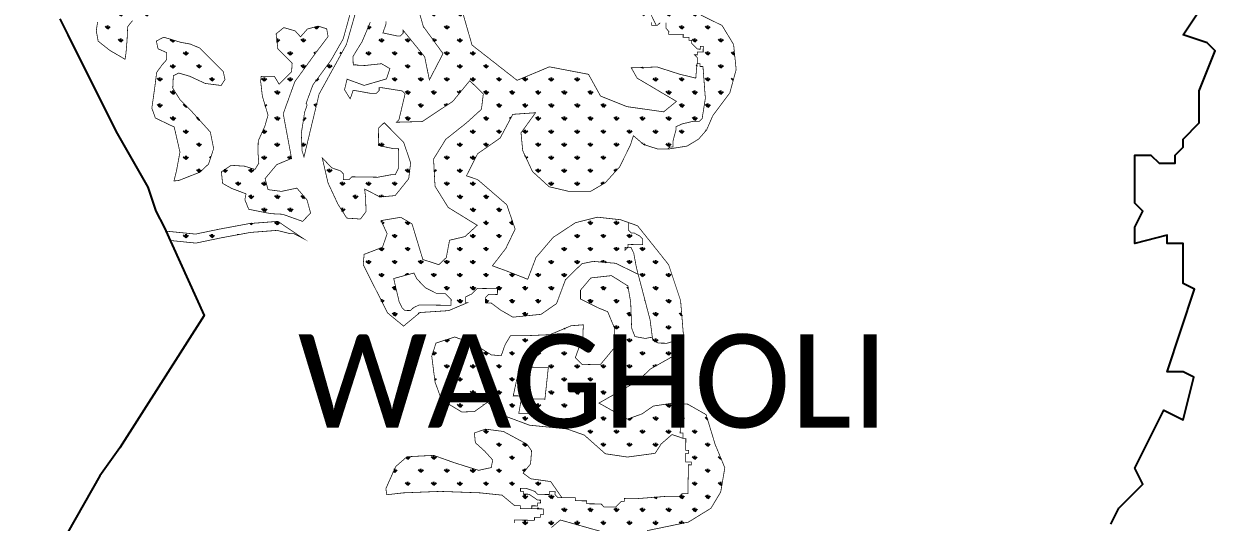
# Model space of a CAD drawing. Header units: metres. Extents: x 265783 to 267484, y 2146823 to 2149464.
# Drawn here: x 265844 to 267484, y 2147721 to 2148407 of the extents above; entities that cross this region are included whole.
import ezdxf

# ---------------------------------------------------------------- set-up
doc = ezdxf.new("R2010")
doc.units = ezdxf.units.M
for name, color, linetype in [('MANGROOVES BUFFER ZONE', 120, 'Continuous'), ('village', 3, 'Continuous'), ('VILLAGE NAME', 250, 'Continuous')]:
    doc.layers.add(name, color=color, linetype=linetype)
doc.styles.get("Standard").update_dxf_attribs({"font": 'simplex.shx'})

msp = doc.modelspace()

# ---------------------------------------------------------------- hatches: boundary and pattern name
at = {"layer": 'MANGROOVES BUFFER ZONE'}
h = msp.add_hatch(dxfattribs=at)
h.set_pattern_fill('GRASS', color=256)
h.paths.add_polyline_path([(266446.7, 2148821.6), (266504.4, 2148782.3), (266477.2, 2148739.5), (266473.8, 2148676.4), (266473.8, 2148616.7), (266465.6, 2148589.7), (266459.6, 2148584), (266446.7, 2148571.9), (266413.4, 2148582.8), (266393.7, 2148612.7), (266371.3, 2148632.3), (266375.4, 2148707.6), (266414.5, 2148727.8), (266444, 2148765.3), (266448.7, 2148798.6)], flags=16)
h.paths.add_polyline_path([(266622.2, 2149209.9), (266592.1, 2149230), (266592.4, 2149190.4), (266607.8, 2149158.4), (266627.4, 2149138.2), (266627.3, 2149134.2), (266639.1, 2149122.1), (266643, 2149122.1), (266647, 2149122), (266646.9, 2149118), (266650.9, 2149118), (266650.9, 2149114), (266662.6, 2149101.9), (266666.5, 2149097.9), (266670.4, 2149093.8), (266670.4, 2149089.9), (266674.4, 2149089.8), (266678.3, 2149085.8), (266682.2, 2149085.7), (266686.2, 2149085.6), (266690.2, 2149085.6), (266694.2, 2149089.5), (266698.2, 2149089.4), (266702.1, 2149085.4), (266702.1, 2149081.4), (266698, 2149077.5), (266698, 2149073.5), (266697.9, 2149069.6), (266697.9, 2149065.6), (266699.8, 2149063.6), (266669.9, 2149061.4), (266657.2, 2149054.7), (266649.2, 2149034.4), (266648.3, 2149013), (266635.6, 2149025.3), (266617.4, 2149022.7), (266584.8, 2149007.5), (266580.2, 2148994.4), (266573.8, 2148971.2), (266556.9, 2148939), (266538.7, 2148926.8), (266519.2, 2148909.4), (266518.4, 2148882.8), (266520.9, 2148831.6), (266507, 2148840.9), (266489.2, 2148862.5), (266482.4, 2148891.7), (266468.9, 2148899.3), (266460, 2148882.8), (266452, 2148855.6), (266440.3, 2148858.7), (266412.6, 2148863), (266404.6, 2148859.2), (266392.7, 2148863.3), (266392.6, 2148855.4), (266396.3, 2148839.4), (266396.1, 2148827.5), (266392, 2148815.6), (266391.8, 2148803.7), (266399.7, 2148799.6), (266407.5, 2148791.5), (266407.4, 2148779.6), (266395.3, 2148771.8), (266383.3, 2148764.1), (266360.4, 2148750.3), (266330.6, 2148743.2), (266320.8, 2148730.8), (266319.9, 2148704), (266324.7, 2148661.7), (266320.8, 2148644.6), (266326, 2148620.8), (266333.2, 2148603.3), (266366, 2148566.7), (266396.3, 2148528.7), (266450.4, 2148524.1), (266490.9, 2148525.3), (266496.5, 2148549.2), (266514.8, 2148578.6), (266534, 2148590.9), (266528.9, 2148635.4), (266523.8, 2148699.7), (266526.4, 2148737.7), (266548.5, 2148746.2), (266568.6, 2148738.9), (266590.3, 2148710.8), (266606.1, 2148699.7), (266628.7, 2148704.4), (266638.5, 2148726.2), (266636.3, 2148758.5), (266631.6, 2148784.9), (266660.2, 2148790.9), (266681.9, 2148794.4), (266681.9, 2148791.4), (266681.8, 2148787.5), (266685.8, 2148787.4), (266689.8, 2148787.4), (266689.7, 2148783.4), (266689.6, 2148779.4), (266689.6, 2148775.4), (266693.5, 2148775.4), (266693.5, 2148771.4), (266693.4, 2148767.4), (266693.4, 2148763.4), (266689.3, 2148759.5), (266679.4, 2148770.8), (266664.1, 2148769.6), (266660.6, 2148761), (266659.8, 2148735.5), (266654.2, 2148709.5), (266641, 2148686.9), (266625.3, 2148683.5), (266601, 2148680.5), (266588.6, 2148666.9), (266586.9, 2148642.6), (266586.1, 2148615.1), (266565.2, 2148584.9), (266543.4, 2148570.8), (266523, 2148560.6), (266516.6, 2148549.9), (266516.6, 2148526.5), (266524.7, 2148504.8), (266544.3, 2148483.1), (266566, 2148469), (266598, 2148462.2), (266616.7, 2148467.3), (266623.1, 2148482.6), (266622.3, 2148509.9), (266622.7, 2148538.4), (266635.1, 2148555), (266656.4, 2148555), (266686.7, 2148553.8), (266694.1, 2148544.7), (266694, 2148540.8), (266694.4, 2148539.3), (266697.2, 2148484.7), (266688.8, 2148453.2), (266696.5, 2148439.4), (266696.4, 2148433.4), (266696.3, 2148425.4), (266696.2, 2148421.4), (266696.2, 2148417.5), (266700.2, 2148417.4), (266700.1, 2148413.4), (266700, 2148409.4), (266704, 2148409.4), (266708, 2148409.3), (266707.9, 2148405.4), (266711.9, 2148405.3), (266715.9, 2148405.2), (266719.9, 2148409.1), (266723.9, 2148409.1), (266727.9, 2148409), (266727.8, 2148405.1), (266727.8, 2148401.1), (266731.7, 2148397), (266731.6, 2148393.1), (266735.6, 2148393), (266739.6, 2148393), (266743.5, 2148392.9), (266747.5, 2148392.8), (266751.5, 2148392.8), (266751.4, 2148388.8), (266755.4, 2148388.7), (266759.4, 2148388.7), (266759.3, 2148384.7), (266763.3, 2148384.6), (266763.2, 2148380.7), (266767.1, 2148376.6), (266771.1, 2148372.6), (266775, 2148372.5), (266775.1, 2148376.5), (266779.1, 2148376.5), (266779, 2148372.5), (266779, 2148368.5), (266775, 2148368.6), (266771, 2148368.6), (266770.9, 2148364.7), (266767, 2148364.7), (266770.9, 2148360.7), (266770.8, 2148356.7), (266770.8, 2148352.7), (266774.7, 2148352.7), (266774.7, 2148348.7), (266778.7, 2148348.6), (266782, 2148304.8), (266777.6, 2148277.1), (266773.6, 2148273.2), (266765.6, 2148273.3), (266749.7, 2148269.5), (266741.6, 2148265.7), (266741.6, 2148261.7), (266737.4, 2148245.9), (266737.3, 2148241.9), (266737.3, 2148237.9), (266733.3, 2148238), (266730.4, 2148235.2), (266732.5, 2148235.2), (266756.9, 2148239.1), (266772.6, 2148248.6), (266783.7, 2148261.3), (266792.1, 2148280.7), (266815.7, 2148312.5), (266824.4, 2148344.3), (266820.9, 2148378.9), (266805, 2148405.1), (266775.5, 2148419.7), (266745.4, 2148442.3), (266738, 2148454), (266750, 2148510.2), (266747.4, 2148550.6), (266735.1, 2148574.6), (266710.4, 2148603.1), (266694.2, 2148609.7), (266717.2, 2148623.3), (266727.9, 2148642.4), (266731.5, 2148686.7), (266741.2, 2148749.2), (266739.2, 2148787.9), (266727.6, 2148813.2), (266715.9, 2148828.7), (266694.9, 2148837.4), (266658.3, 2148840.4), (266629.4, 2148836.5), (266613.2, 2148827.7), (266588.6, 2148805.4), (266585.4, 2148780.8), (266543, 2148790.2), (266565.3, 2148809.3), (266568.9, 2148844.9), (266567.3, 2148896.7), (266600.9, 2148907.4), (266617.5, 2148934.9), (266619.7, 2148942), (266643.4, 2148931.8), (266672.8, 2148932.8), (266696.2, 2148942.8), (266713, 2148963.2), (266714.9, 2148993.3), (266717.5, 2149013.4), (266740.5, 2149030.2), (266749.9, 2149059.1), (266741.9, 2149102.5), (266716.6, 2149126.1), (266665.1, 2149168.2), (266639.2, 2149180.7), (266639.3, 2149190.9), (266633.2, 2149187.8)])
h = msp.add_hatch(dxfattribs=at)
h.set_pattern_fill('GRASS', color=256)
h.paths.add_polyline_path([(266447.6, 2148989.4), (266458, 2149036), (266455.9, 2149077.1), (266455.7, 2149077.5), (266443.6, 2149080.1), (266448.4, 2149049.2), (266439.6, 2149003.4), (266409.8, 2148921.6), (266384.7, 2148890.7), (266371.7, 2148870.9), (266370.6, 2148820.2), (266369.7, 2148796.8), (266359.7, 2148774.9), (266340.4, 2148766.3), (266321.1, 2148768.5), (266307.4, 2148778.3), (266301.8, 2148792.5), (266303.5, 2148811.4), (266304.3, 2148830.7), (266307.4, 2148851.3), (266303.1, 2148873.2), (266293.2, 2148886.5), (266281.2, 2148896.4), (266255.4, 2148900.6), (266229.6, 2148901.9), (266212.4, 2148897.2), (266188, 2148885.6), (266192.3, 2148896.8), (266215.4, 2148913.1), (266229.6, 2148925.1), (266230, 2148939.7), (266217.2, 2148944), (266198.7, 2148930.3), (266175.5, 2148926.8), (266155.7, 2148921.2), (266141.6, 2148906.2), (266140.3, 2148892.1), (266162.6, 2148886.5), (266173.8, 2148876.6), (266161.3, 2148865), (266139.4, 2148864.2), (266114.1, 2148874.5), (266090, 2148882.2), (266059.1, 2148873.6), (266048.8, 2148832), (266052.2, 2148797.2), (266080.2, 2148773.6), (266096.1, 2148773.2), (266112.4, 2148781.8), (266126.5, 2148789.9), (266139.9, 2148788.2), (266164.4, 2148756.2), (266215.9, 2148680.2), (266222.8, 2148651.9), (266231.8, 2148629.6), (266256.9, 2148574.8), (266281.9, 2148532.5), (266291, 2148498.8), (266295.8, 2148456.8), (266292.8, 2148420.8), (266283.3, 2148386.5), (266266.6, 2148357.3), (266241.7, 2148323.4), (266232.3, 2148297.9), (266233.7, 2148295.7), (266230.2, 2148285.5), (266228.6, 2148274.6), (266225.7, 2148256.8), (266226.7, 2148232.4), (266229.4, 2148224.2), (266250.2, 2148310.7), (266287.8, 2148379), (266301, 2148425.2), (266301.9, 2148490.4), (266292.1, 2148528.5), (266236.9, 2148634.7), (266226.6, 2148686.1), (266152.8, 2148788.9), (266153.8, 2148819.4), (266169.5, 2148846.6), (266199.3, 2148882.2), (266233.3, 2148892.3), (266271.5, 2148891.1), (266290.8, 2148874.3), (266296.3, 2148860.4), (266290.4, 2148827.3), (266287.9, 2148792.9), (266296.3, 2148774), (266315.2, 2148757.6), (266341.2, 2148755.9), (266360.9, 2148764.7), (266374, 2148781.9), (266382.8, 2148805.9), (266381.9, 2148848.2), (266390.3, 2148877.2), (266405.6, 2148900.9), (266430.3, 2148938.7)])
h = msp.add_hatch(dxfattribs=at)
h.set_pattern_fill('GRASS', color=256)
h.paths.add_polyline_path([(266039, 2148122), (266044.9, 2148109.1), (266080.6, 2148105.5), (266115.2, 2148112.7), (266155.8, 2148120.2), (266192.4, 2148123), (266206.8, 2148119.4), (266211.3, 2148118.3), (266215.7, 2148118.3), (266228.6, 2148111.7), (266193.4, 2148135.4), (266154.2, 2148132.4), (266112.9, 2148124.7), (266080, 2148117.9)])
h.paths.add_polyline_path([(265848.9, 2149011), (265850.3, 2149008.2), (265863.7, 2149001.6), (265925, 2148972.6), (265945.3, 2148955.9), (265968.3, 2148919.3), (266007.4, 2148820.8), (266058.7, 2148756.7), (266109, 2148698.1), (266132.4, 2148663.1), (266137.6, 2148639.6), (266136, 2148621), (266124.1, 2148597.1), (266099.8, 2148575.6), (266056, 2148570.1), (266027.8, 2148563.7), (265996.4, 2148544.6), (265905.6, 2148441), (265894.2, 2148429.7), (265893.1, 2148414.5), (265894.1, 2148412.4), (265914.5, 2148432.6), (266004.3, 2148535.1), (266032.4, 2148552.2), (266058.2, 2148558), (266105.1, 2148563.9), (266134, 2148589.5), (266148, 2148617.6), (266150, 2148640.5), (266143.9, 2148668), (266118.7, 2148705.5), (266068.1, 2148764.6), (266018.1, 2148827), (265979.3, 2148924.9), (265954.6, 2148964.1), (265931.6, 2148983), (265869.1, 2149012.6), (265843.7, 2149025.2)])
h = msp.add_hatch(dxfattribs=at)
h.set_pattern_fill('GRASS', color=256)
h.paths.add_polyline_path([(266747.4, 2148550.6), (266735.1, 2148574.6), (266710.4, 2148603.1), (266699, 2148607.8), (266699, 2148604.3), (266698.9, 2148600.3), (266698.8, 2148596.4), (266698.8, 2148592.4), (266698.7, 2148588.4), (266702.7, 2148588.3), (266702.6, 2148584.4), (266702.6, 2148580.4), (266706.6, 2148580.3), (266706.5, 2148576.4), (266706.4, 2148572.4), (266706.4, 2148568.4), (266702.4, 2148568.5), (266702.3, 2148564.5), (266698.4, 2148564.5), (266694.4, 2148564.6), (266694.3, 2148560.6), (266694.3, 2148556.7), (266694.2, 2148552.7), (266694.2, 2148548.7), (266694.1, 2148544.7), (266694.4, 2148539.3), (266697.8, 2148524.8), (266697.7, 2148520.8), (266697.7, 2148516.8), (266697.6, 2148512.9), (266697.5, 2148508.9), (266697.1, 2148481.1), (266697.1, 2148477.1), (266697, 2148473.1), (266696.6, 2148445.3), (266696.5, 2148439.4), (266705.9, 2148422.6), (266714.4, 2148405.3), (266715.9, 2148405.2), (266719.9, 2148409.1), (266723.9, 2148409.1), (266727.9, 2148409), (266727.8, 2148405.1), (266727.8, 2148401.1), (266731.7, 2148397), (266731.6, 2148393.1), (266735.6, 2148393), (266739.6, 2148393), (266743.5, 2148392.9), (266747.5, 2148392.8), (266751.5, 2148392.8), (266751.4, 2148388.8), (266755.4, 2148388.7), (266759.4, 2148388.7), (266759.3, 2148384.7), (266763.3, 2148384.6), (266763.2, 2148380.7), (266767.1, 2148376.6), (266771.1, 2148372.6), (266775, 2148372.5), (266775.1, 2148376.5), (266779.1, 2148376.5), (266779, 2148372.5), (266779, 2148368.5), (266775, 2148368.6), (266771, 2148368.6), (266770.9, 2148364.7), (266767, 2148364.7), (266770.9, 2148360.7), (266770.8, 2148356.7), (266770.8, 2148352.7), (266774.7, 2148352.7), (266774.7, 2148348.7), (266778.7, 2148348.6), (266782, 2148304.8), (266777.6, 2148277.1), (266773.6, 2148273.2), (266765.6, 2148273.3), (266749.7, 2148269.5), (266741.6, 2148265.7), (266741.6, 2148261.7), (266737.4, 2148245.9), (266737.3, 2148241.9), (266737.3, 2148237.9), (266733.3, 2148238), (266730.4, 2148235.2), (266732.5, 2148235.2), (266756.9, 2148239.1), (266772.6, 2148248.6), (266783.7, 2148261.3), (266792.1, 2148280.7), (266815.7, 2148312.5), (266824.4, 2148344.3), (266820.9, 2148378.9), (266805, 2148405.1), (266775.5, 2148419.7), (266745.4, 2148442.3), (266738, 2148454), (266750, 2148510.2)])
h = msp.add_hatch(dxfattribs=at)
h.set_pattern_fill('GRASS', color=256)
h.paths.add_polyline_path([(266051.4, 2148451.9), (266047.5, 2148472), (266040.5, 2148494.5), (266040.5, 2148516.4), (266034.9, 2148527), (266026.3, 2148528), (266022.5, 2148523.4), (266020.1, 2148513.6), (266020.4, 2148497.3), (266023.5, 2148487.5), (266022.2, 2148477.7), (266010.1, 2148462.2), (265998.2, 2148439.5), (265993.3, 2148443.1), (265986.3, 2148454.4), (265978.8, 2148461.4), (265969.5, 2148456), (265964.6, 2148447.2), (265959.7, 2148435.3), (265952.7, 2148424.2), (265945.2, 2148410), (265943.4, 2148397.8), (265946, 2148383.6), (265961.8, 2148371), (265983, 2148358.6), (265984.3, 2148366.8), (265985.8, 2148384.9), (265986.6, 2148403.5), (265993.3, 2148411.8), (266010.4, 2148415.2), (266025.6, 2148415.7), (266041.9, 2148424.7)])
h = msp.add_hatch(dxfattribs=at)
h.set_pattern_fill('GRASS', color=256)
h.paths.add_polyline_path([(266637.7, 2148307.9), (266621.1, 2148337.9), (266567.3, 2148348.2), (266522.8, 2148329.6), (266460.7, 2148378.2), (266442, 2148443.4), (266431.7, 2148486.9), (266359.3, 2148486.1), (266359.2, 2148482.1), (266362, 2148444.8), (266383.9, 2148438.2), (266393.6, 2148403.9), (266420.8, 2148366.4), (266402, 2148330.2), (266395.6, 2148361.9), (266365.9, 2148398.5), (266365.9, 2148394.5), (266361.8, 2148390.6), (266357.8, 2148390.7), (266338, 2148394.9), (266342.2, 2148406.8), (266342.2, 2148410.8), (266330.3, 2148411), (266326.8, 2148438.8), (266321.1, 2148440.3), (266320.7, 2148409.8), (266309.6, 2148383.3), (266296.8, 2148362.4), (266297.2, 2148350.8), (266313, 2148350), (266336.1, 2148352.5), (266347.7, 2148345.7), (266343, 2148331.6), (266312.2, 2148322.6), (266288.7, 2148331.2), (266285.2, 2148316.6), (266293, 2148304.1), (266297.1, 2148316), (266320.9, 2148311.7), (266328.8, 2148311.6), (266332.9, 2148315.5), (266332.9, 2148319.5), (266336.9, 2148319.4), (266364.7, 2148315), (266368.6, 2148311), (266360.1, 2148275.3), (266356.6, 2148271.9), (266392.3, 2148272.9), (266434.3, 2148300.7), (266457.6, 2148329.1), (266476.3, 2148311), (266473.7, 2148289.7), (266453.1, 2148271), (266424.6, 2148248.4), (266407.8, 2148221.3), (266409.8, 2148183.8), (266427.9, 2148154.6), (266467.9, 2148130), (266451.1, 2148114.5), (266429.8, 2148109.4), (266425.3, 2148085.5), (266415, 2148075.8), (266393, 2148082.9), (266385.2, 2148108.7), (266378.1, 2148132), (266362.6, 2148141), (266335.5, 2148136.5), (266343.9, 2148118.4), (266337.4, 2148099.7), (266312.2, 2148090), (266310.9, 2148075.8), (266344.5, 2148009.3), (266366.5, 2147991.2), (266389.1, 2148009.9), (266428.5, 2148012.5), (266454.4, 2148023.4), (266451.8, 2148023.4), (266451.9, 2148027.4), (266451.9, 2148031.4), (266459.9, 2148035.2), (266464, 2148039.2), (266468, 2148043.1), (266475.9, 2148043), (266495.8, 2148042.7), (266495.8, 2148038.7), (266495.7, 2148034.7), (266483.8, 2148034.9), (266479.7, 2148031), (266479.7, 2148027), (266479.6, 2148023), (266487.3, 2148022.8), (266500.2, 2148013.2), (266517, 2148003.5), (266555.8, 2148007.4), (266577.1, 2148022.2), (266589.4, 2148055.1), (266612, 2148077.1), (266627.5, 2148080.3), (266658.5, 2148077.7), (266689.4, 2148062.6), (266687.1, 2148071.6), (266683.4, 2148091.6), (266679.5, 2148099.6), (266675.6, 2148099.6), (266671.5, 2148095.7), (266671.6, 2148099.7), (266675.6, 2148099.6), (266675.6, 2148103.6), (266679.6, 2148103.6), (266683.6, 2148103.5), (266687.6, 2148103.4), (266691.5, 2148103.4), (266695.5, 2148103.3), (266695.6, 2148107.3), (266695.6, 2148111.3), (266691.7, 2148115.3), (266683.8, 2148119.4), (266679.8, 2148119.5), (266675.9, 2148123.5), (266676, 2148127.5), (266676, 2148131.5), (266676.1, 2148133.8), (266665.4, 2148137.6), (266633.4, 2148141.2), (266603, 2148133.5), (266572.5, 2148113.4), (266548.8, 2148085.6), (266537.4, 2148055.7), (266507.6, 2148067.4), (266488.8, 2148074.2), (266507.2, 2148098), (266520.1, 2148124.8), (266508.5, 2148158.4), (266468.5, 2148192.9), (266453, 2148198.1), (266468.5, 2148228.6), (266499.5, 2148250.2), (266516.9, 2148282.8), (266548.2, 2148285), (266528.2, 2148257.3), (266530.5, 2148232.8), (266544, 2148204), (266566.9, 2148183.1), (266594.4, 2148176.6), (266623.8, 2148176.6), (266644.1, 2148188.5), (266663.8, 2148210.2), (266678.7, 2148240.2), (266682.9, 2148253.4), (266697.1, 2148241.2), (266716.2, 2148235.1), (266730.4, 2148235.2), (266733.3, 2148238), (266737.3, 2148237.9), (266737.3, 2148241.9), (266737.4, 2148245.9), (266741.6, 2148261.7), (266741.6, 2148265.7), (266749.7, 2148269.5), (266765.6, 2148273.3), (266773.6, 2148273.2), (266777.6, 2148277.1), (266782, 2148304.8), (266778.7, 2148348.6), (266774.7, 2148348.7), (266774.7, 2148352.7), (266770.4, 2148352.7), (266768.8, 2148332.6), (266745.7, 2148338.3), (266715.6, 2148348), (266680, 2148346.8), (266688.1, 2148332.6), (266742.2, 2148300.6), (266724.6, 2148286.2), (266673.9, 2148293.4)])
h.paths.add_polyline_path([(266380.8, 2148064.3), (266384.7, 2148056.2), (266392.5, 2148048.2), (266396.4, 2148044.1), (266404.3, 2148040), (266412.2, 2148036), (266424.1, 2148035.8), (266428.1, 2148031.7), (266432, 2148027.7), (266431.9, 2148019.8), (266427.9, 2148019.8), (266423.9, 2148019.9), (266408, 2148020.1), (266400.1, 2148020.2), (266396.1, 2148020.3), (266392.1, 2148020.3), (266388.1, 2148020.4), (266380.1, 2148016.5), (266376.1, 2148012.6), (266372.1, 2148012.7), (266368.1, 2148012.8), (266364.2, 2148016.8), (266360.4, 2148024.8), (266356.6, 2148040.8), (266352.9, 2148056.7)], flags=16)
h = msp.add_hatch(dxfattribs=at)
h.set_pattern_fill('GRASS', color=256)
h.paths.add_polyline_path([(266247.1, 2148369.5), (266262.6, 2148389.9), (266260.6, 2148400.6), (266248.7, 2148404.3), (266234, 2148400.2), (266224.6, 2148389.5), (266217.2, 2148397.7), (266201.6, 2148402.2), (266191, 2148393.6), (266193.4, 2148372.8), (266213.1, 2148353.1), (266212.3, 2148341.3), (266195.1, 2148324.3), (266188.5, 2148335.3), (266170.5, 2148335.3), (266169.7, 2148328.4), (266172.1, 2148307.5), (266179.9, 2148281.7), (266175.4, 2148266.2), (266166.4, 2148246.2), (266166, 2148230.6), (266167.2, 2148215.5), (266161.9, 2148206.9), (266147.6, 2148211.4), (266129.2, 2148212.6), (266115.7, 2148203.6), (266117.3, 2148187.7), (266130, 2148180.7), (266149.6, 2148173.3), (266148, 2148165.2), (266153.3, 2148152.1), (266170.9, 2148148.5), (266184, 2148146), (266200, 2148145.2), (266227.4, 2148135.4), (266238.5, 2148146.8), (266233.6, 2148164.8), (266219.6, 2148181.2), (266198.3, 2148176.7), (266179.9, 2148179.1), (266175.8, 2148194.3), (266191.8, 2148213.5), (266212.3, 2148222.1), (266200.8, 2148283.6), (266216.8, 2148327.8)])
h = msp.add_hatch(dxfattribs=at)
h.set_pattern_fill('GRASS', color=256)
h.paths.add_polyline_path([(266048.7, 2148318.8), (266049.5, 2148336), (266056.9, 2148339.7), (266072.1, 2148335.2), (266093.5, 2148325.3), (266115.3, 2148322.5), (266120.6, 2148330.7), (266118.2, 2148341.8), (266085.7, 2148374.2), (266072.5, 2148379.6), (266059.4, 2148382), (266036.3, 2148389), (266026.1, 2148383.7), (266028.5, 2148373), (266040.5, 2148367.7), (266040.5, 2148358.2), (266034.3, 2148351.2), (266026.5, 2148340.5), (266024.4, 2148323.3), (266019.9, 2148291.2), (266024.8, 2148277.7), (266050.7, 2148265.3), (266058.6, 2148230.8), (266054, 2148205.8), (266050.3, 2148191), (266057.3, 2148191.8), (266086.5, 2148203.3), (266098, 2148214.4), (266105, 2148235.7), (266100.5, 2148258.3), (266073.4, 2148288.3), (266058.6, 2148303.1)])
h = msp.add_hatch(dxfattribs=at)
h.set_pattern_fill('GRASS', color=256)
h.paths.add_polyline_path([(266339.8, 2148271.3), (266336.1, 2148267.7), (266332.1, 2148263.8), (266331.8, 2148239.9), (266351.6, 2148235.7), (266355.5, 2148235.6), (266359.5, 2148235.6), (266359.1, 2148207.7), (266355, 2148199.8), (266351, 2148199.9), (266331.1, 2148196.2), (266307.3, 2148196.6), (266299.3, 2148196.7), (266295.3, 2148196.7), (266291.3, 2148192.8), (266287.3, 2148192.9), (266283.4, 2148192.9), (266283.5, 2148200.9), (266279.6, 2148204.9), (266267.7, 2148209.1), (266259.9, 2148217.2), (266254.6, 2148222.6), (266262.5, 2148188.3), (266276, 2148159.3), (266288.3, 2148139.9), (266307.1, 2148138.6), (266314.8, 2148149), (266314.2, 2148168.3), (266312.9, 2148179.9), (266334.2, 2148169), (266354.9, 2148170.9), (266373.6, 2148194.2), (266376.2, 2148216.1), (266366.5, 2148244.5)])
h = msp.add_hatch(dxfattribs=at)
h.set_pattern_fill('GRASS', color=256)
h.paths.add_polyline_path([(266731.4, 2148075.8), (266688.6, 2148129.4), (266676.1, 2148133.8), (266676, 2148131.5), (266676, 2148127.5), (266675.9, 2148123.5), (266679.8, 2148119.5), (266683.8, 2148119.4), (266691.7, 2148115.3), (266695.6, 2148111.3), (266695.6, 2148107.3), (266695.5, 2148103.3), (266691.5, 2148103.4), (266687.6, 2148103.4), (266683.6, 2148103.5), (266679.6, 2148103.6), (266675.6, 2148103.6), (266675.6, 2148099.6), (266679.5, 2148099.6), (266683.4, 2148091.6), (266687.1, 2148071.6), (266705.9, 2147999.8), (266709.5, 2147971.9), (266717.3, 2147967.8), (266729.3, 2147967.6), (266741.3, 2147971.4), (266745.2, 2147971.4), (266749.4, 2147971.3), (266752, 2147976.3), (266747.9, 2148026.3)])
h = msp.add_hatch(dxfattribs=at)
h.set_pattern_fill('GRASS', color=256)
h.paths.add_polyline_path([(266689.6, 2147916), (266706.1, 2147932), (266737, 2147949.4), (266737, 2147951.6), (266741, 2147955.5), (266749.4, 2147971.3), (266745.2, 2147971.4), (266741.3, 2147971.4), (266729.3, 2147967.6), (266717.3, 2147967.8), (266709.5, 2147971.9), (266708.9, 2147976), (266699.2, 2147974.2), (266685, 2147976.8), (266680.5, 2147988.4), (266679.2, 2148023.9), (266675.3, 2148046.5), (266652.7, 2148060.7), (266624.3, 2148057.5), (266610.1, 2148040.7), (266610.1, 2148028.5), (266633.3, 2148016.8), (266647.5, 2148011), (266656.6, 2147989.1), (266657.2, 2147962), (266637.9, 2147938.7), (266612.7, 2147938.1), (266603, 2147947.8), (266613.3, 2147976.2), (266614, 2147993), (266597.2, 2147991.7), (266568.1, 2147979.4), (266538.4, 2147978.1), (266513.8, 2147978.1), (266506.1, 2147965.2), (266500.9, 2147950.3), (266487.3, 2147951.6), (266462.1, 2147967.1), (266436.9, 2147976.2), (266411.1, 2147967.8), (266405.3, 2147949.7), (266409.8, 2147914.2), (266418.8, 2147889.6), (266446.6, 2147872.9), (266464.1, 2147873.5), (266482.2, 2147886.4), (266487.3, 2147881.3), (266508.6, 2147866.4), (266539.7, 2147854.8), (266591.3, 2147849.6), (266615.2, 2147841.2), (266644.3, 2147815.4), (266674.7, 2147810.9), (266712.8, 2147816), (266721.2, 2147829), (266736.1, 2147841.9), (266751.2, 2147836.7), (266751.2, 2147840.1), (266751.3, 2147844), (266747.3, 2147844.1), (266747.4, 2147848.1), (266747.4, 2147852), (266747.5, 2147856), (266743.5, 2147856.1), (266743.6, 2147860.1), (266743.6, 2147864), (266739.7, 2147864.1), (266739.7, 2147868.1), (266739.8, 2147872), (266739.9, 2147880), (266740, 2147884.5), (266734.5, 2147884.7), (266710.3, 2147881.1), (266694.8, 2147870.3), (266674.7, 2147863.1), (266635.5, 2147885.2)])
h.paths.add_polyline_path([(266561.1, 2147890.6), (266557.2, 2147890.7), (266541.3, 2147890.9), (266541, 2147871), (266525.1, 2147871.2), (266529.4, 2147895), (266521.5, 2147895.2), (266517.5, 2147895.2), (266526, 2147934.9), (266565.8, 2147934.3)], flags=16)
h = msp.add_hatch(dxfattribs=at)
h.set_pattern_fill('GRASS', color=256)
h.paths.add_polyline_path([(266808.8, 2147796.1), (266795.4, 2147828.5), (266783, 2147869.3), (266757.7, 2147883.7), (266740, 2147884.5), (266739.9, 2147880), (266739.8, 2147872), (266739.7, 2147868.1), (266739.7, 2147864.1), (266743.6, 2147864), (266743.6, 2147860.1), (266743.5, 2147856.1), (266747.5, 2147856), (266747.4, 2147852), (266747.4, 2147848.1), (266747.3, 2147844.1), (266751.3, 2147844), (266751.2, 2147840.1), (266751.2, 2147836.7), (266753.2, 2147836.1), (266755.1, 2147836), (266755.1, 2147832), (266755, 2147828.1), (266755, 2147824.1), (266754.9, 2147820.1), (266758.9, 2147820.1), (266758.8, 2147816.1), (266754.9, 2147816.1), (266754.8, 2147812.2), (266754.7, 2147808.2), (266754.7, 2147804.2), (266758.7, 2147804.2), (266762.6, 2147804.1), (266762.6, 2147800.1), (266758.6, 2147800.2), (266758.5, 2147796.2), (266758.5, 2147792.2), (266758.4, 2147788.3), (266758.4, 2147784.3), (266758.3, 2147780.3), (266758.2, 2147776.3), (266758.2, 2147772.4), (266758.1, 2147768.4), (266758.1, 2147764.4), (266758, 2147760.4), (266754, 2147760.5), (266750.1, 2147760.5), (266746, 2147756.6), (266742, 2147756.7), (266738.1, 2147756.7), (266730.1, 2147756.9), (266686.3, 2147753.5), (266674.4, 2147753.7), (266670.4, 2147753.8), (266670.4, 2147749.8), (266666.4, 2147749.9), (266662.4, 2147745.9), (266658.3, 2147742), (266654.4, 2147742.1), (266650.4, 2147742.1), (266646.4, 2147742.2), (266642.4, 2147742.3), (266638.5, 2147746.3), (266634.5, 2147746.4), (266630.6, 2147746.4), (266626.6, 2147746.5), (266622.6, 2147746.5), (266618.6, 2147746.6), (266618.7, 2147750.6), (266614.7, 2147750.6), (266606.8, 2147750.7), (266602.8, 2147750.8), (266602.9, 2147754.8), (266598.9, 2147754.8), (266594.9, 2147754.9), (266590.9, 2147755), (266587, 2147755), (266583, 2147755.1), (266579, 2147755.1), (266575.1, 2147759.2), (266575.2, 2147763.1), (266571.2, 2147763.2), (266567.2, 2147763.3), (266567.1, 2147759.3), (266563.2, 2147759.3), (266559.2, 2147759.4), (266555.2, 2147759.5), (266551.2, 2147759.5), (266547.3, 2147763.6), (266535.5, 2147767.7), (266531.5, 2147767.8), (266527.5, 2147767.8), (266527.5, 2147763.8), (266531.4, 2147763.8), (266531.4, 2147759.8), (266535.3, 2147759.8), (266539.3, 2147759.7), (266551.1, 2147751.6), (266555.1, 2147751.5), (266555, 2147747.5), (266551.1, 2147747.6), (266551, 2147743.6), (266547, 2147743.7), (266543.1, 2147743.7), (266543, 2147739.8), (266547, 2147739.7), (266551, 2147739.6), (266554.9, 2147739.6), (266558.9, 2147739.5), (266558.8, 2147735.5), (266558.8, 2147731.6), (266554.8, 2147731.6), (266554.8, 2147727.7), (266550.8, 2147727.7), (266546.8, 2147727.8), (266546.7, 2147723.8), (266542.8, 2147723.9), (266538.8, 2147723.9), (266534.8, 2147724), (266530.8, 2147724), (266526.9, 2147724.1), (266522.9, 2147724.2), (266518.9, 2147724.2), (266518.9, 2147720.2), (266514.9, 2147720.3), (266510.9, 2147720.4), (266510.9, 2147716.4), (266506.9, 2147716.4), (266506.8, 2147712.5), (266506.8, 2147708.5), (266506.7, 2147704.5), (266502.7, 2147700.6), (266502.6, 2147696.6), (266502.5, 2147692.6), (266498.6, 2147692.7), (266498.5, 2147688.7), (266494.5, 2147688.8), (266494.5, 2147684.8), (266490.5, 2147684.9), (266486.5, 2147684.9), (266482.6, 2147685), (266482.5, 2147681), (266478.5, 2147681.1), (266474.5, 2147681.1), (266470.6, 2147681.2), (266470.6, 2147685.2), (266466.7, 2147685.2), (266462.7, 2147685.3), (266462.7, 2147689.3), (266462.8, 2147693.2), (266458.9, 2147697.3), (266458.9, 2147701.2), (266455, 2147701.3), (266455, 2147705.3), (266451.1, 2147705.3), (266447.1, 2147705.4), (266443.1, 2147705.5), (266431.2, 2147705.6), (266415.3, 2147705.9), (266411.3, 2147705.9), (266407.3, 2147706), (266403.4, 2147706), (266399.4, 2147706.1), (266395.4, 2147706.2), (266391.4, 2147706.2), (266387.5, 2147706.3), (266387.4, 2147702.3), (266383.4, 2147702.4), (266379.4, 2147702.4), (266379.4, 2147698.4), (266375.4, 2147698.5), (266371.3, 2147690.6), (266367.3, 2147690.7), (266367.3, 2147686.7), (266363.3, 2147686.8), (266363.2, 2147682.8), (266363.2, 2147678.8), (266359.2, 2147674.9), (266355, 2147663), (266351, 2147663.1), (266351, 2147659.1), (266350.9, 2147655.1), (266350.1, 2147654.3), (266346.1, 2147648.4), (266342.7, 2147635.4), (266342.6, 2147631.4), (266338.6, 2147627.5), (266338.5, 2147623.5), (266338.4, 2147615.6), (266334.4, 2147611.6), (266334.3, 2147607.7), (266334.2, 2147603.7), (266334.2, 2147599.7), (266334.1, 2147595.7), (266330.2, 2147595.8), (266330.1, 2147591.8), (266330, 2147587.8), (266330, 2147583.9), (266326, 2147583.9), (266325.9, 2147579.9), (266321.9, 2147576), (266317.8, 2147568.1), (266313.8, 2147564.2), (266309.7, 2147560.3), (266309.7, 2147556.3), (266305.7, 2147556.4), (266305.7, 2147552.4), (266305.6, 2147548.4), (266301.6, 2147548.5), (266301.6, 2147544.5), (266301.5, 2147540.5), (266301.4, 2147536.6), (266301.4, 2147532.6), (266305.3, 2147528.6), (266305.2, 2147524.6), (266305.2, 2147520.6), (266305.1, 2147516.6), (266305.1, 2147512.7), (266305, 2147508.7), (266304.9, 2147504.7), (266301, 2147504.8), (266300.9, 2147500.8), (266296.8, 2147488.9), (266292.7, 2147485), (266292.7, 2147481), (266288.6, 2147477.1), (266288.6, 2147473.1), (266288.5, 2147469.2), (266284.5, 2147465.2), (266284.4, 2147461.3), (266284.4, 2147457.3), (266280.3, 2147453.4), (266280.3, 2147449.4), (266280.2, 2147445.4), (266276.2, 2147445.5), (266272.3, 2147445.5), (266268.3, 2147445.6), (266264.3, 2147445.7), (266260.3, 2147445.7), (266256.4, 2147445.8), (266252.3, 2147441.9), (266248.4, 2147441.9), (266244.3, 2147438), (266244.3, 2147434), (266240.3, 2147434.1), (266240.2, 2147430.1), (266236.2, 2147426.2), (266236.1, 2147422.2), (266236.1, 2147418.2), (266236, 2147414.3), (266236, 2147410.3), (266235.9, 2147406.3), (266235.8, 2147402.3), (266235.8, 2147398.4), (266239.7, 2147394.3), (266239.6, 2147390.4), (266239.6, 2147386.4), (266243.5, 2147382.4), (266247.5, 2147382.3), (266247.4, 2147378.3), (266251.4, 2147378.3), (266251.3, 2147374.3), (266251.3, 2147370.3), (266255.2, 2147370.2), (266259.2, 2147370.2), (266263.2, 2147370.1), (266267.2, 2147374), (266271.2, 2147374), (266275.2, 2147373.9), (266279.1, 2147369.9), (266283.1, 2147369.8), (266283, 2147365.9), (266287, 2147365.8), (266286.9, 2147361.8), (266286.9, 2147357.8), (266290.8, 2147357.8), (266290.8, 2147353.8), (266294.8, 2147353.8), (266294.8, 2147357.7), (266298.8, 2147357.7), (266302.8, 2147357.6), (266302.8, 2147361), (266288.2, 2147373.3), (266287.9, 2147398.7), (266296.3, 2147429.6), (266303.1, 2147459.9), (266329.8, 2147526.8), (266359.2, 2147572.3), (266382.4, 2147618), (266410.5, 2147667.5), (266428.5, 2147667.5), (266464.7, 2147653.6), (266486.3, 2147650.7), (266523, 2147658.8), (266547.5, 2147684.2), (266570.1, 2147713.9), (266582.3, 2147724.2), (266640.1, 2147707.9), (266701.5, 2147709.5), (266758.7, 2147721.3), (266789.7, 2147740.4), (266803.1, 2147762.6)])
h = msp.add_hatch(dxfattribs=at)
h.set_pattern_fill('GRASS', color=256)
h.paths.add_polyline_path([(266541.4, 2147801.6), (266542.7, 2147819.6), (266536.2, 2147828.7), (266504, 2147846.1), (266479.5, 2147849.3), (266464, 2147844.1), (266465.3, 2147830.6), (266478.2, 2147819), (266489.2, 2147806.8), (266487.2, 2147796.4), (266469.8, 2147792.6), (266436.9, 2147802.9), (266407.9, 2147813.2), (266371.1, 2147811.3), (266355.6, 2147797.7), (266342.1, 2147767.4), (266343.4, 2147759), (266366.6, 2147761.6), (266416.9, 2147763.6), (266471.7, 2147761.6), (266502.1, 2147758.4), (266519.2, 2147744.1), (266523.2, 2147744), (266527.2, 2147744), (266527.1, 2147740), (266531.1, 2147739.9), (266535.1, 2147739.9), (266539, 2147739.8), (266543, 2147739.8), (266543.1, 2147743.7), (266547, 2147743.7), (266551, 2147743.6), (266551.1, 2147747.6), (266555, 2147747.5), (266555.1, 2147751.5), (266551.1, 2147751.6), (266539.3, 2147759.7), (266535.3, 2147759.8), (266531.4, 2147759.8), (266531.4, 2147763.8), (266527.5, 2147763.8), (266527.5, 2147767.8), (266531.5, 2147767.8), (266535.5, 2147767.7), (266547.3, 2147763.6), (266551.2, 2147759.5), (266555.2, 2147759.5), (266559.2, 2147759.4), (266563.2, 2147759.3), (266567.1, 2147759.3), (266567.2, 2147763.3), (266571.2, 2147763.2), (266575.2, 2147763.1), (266575.1, 2147759.2), (266579, 2147755.1), (266583, 2147755.1), (266584.4, 2147755.1), (266569.1, 2147777.1), (266541.4, 2147781), (266531.1, 2147788.7)])

# ---------------------------------------------------------------- linework, layer by layer
at = {"layer": 'MANGROOVES BUFFER ZONE', "const_width": 1}
for points in [[(266320.7, 2148409.8), (266309.6, 2148383.3), (266296.8, 2148362.4), (266297.2, 2148350.8), (266313, 2148350), (266336.1, 2148352.5), (266347.7, 2148345.7), (266343, 2148331.6), (266312.2, 2148322.6), (266288.7, 2148331.2), (266285.2, 2148316.6), (266293, 2148304.1), (266297.1, 2148316), (266320.9, 2148311.7), (266328.8, 2148311.6), (266332.9, 2148315.5), (266332.9, 2148319.5), (266336.9, 2148319.4), (266364.7, 2148315), (266368.6, 2148311), (266360.1, 2148275.3), (266356.6, 2148271.9), (266392.3, 2148272.9), (266434.3, 2148300.7), (266457.6, 2148329.1), (266476.3, 2148311), (266473.7, 2148289.7), (266453.1, 2148271), (266424.6, 2148248.4), (266407.8, 2148221.3), (266409.8, 2148183.8), (266427.9, 2148154.6), (266467.9, 2148130), (266451.1, 2148114.5), (266429.8, 2148109.4), (266425.3, 2148085.5), (266415, 2148075.8), (266393, 2148082.9), (266385.2, 2148108.7), (266378.1, 2148132), (266362.6, 2148141), (266335.5, 2148136.5), (266343.9, 2148118.4), (266337.4, 2148099.7), (266312.2, 2148090), (266310.9, 2148075.8), (266344.5, 2148009.3), (266366.5, 2147991.2), (266389.1, 2148009.9), (266428.5, 2148012.5), (266454.4, 2148023.4), (266451.8, 2148023.4), (266451.9, 2148027.4), (266451.9, 2148031.4), (266459.9, 2148035.2), (266464, 2148039.2), (266468, 2148043.1), (266475.9, 2148043), (266495.8, 2148042.7), (266495.8, 2148038.7), (266495.7, 2148034.7), (266483.8, 2148034.9), (266479.7, 2148031), (266479.7, 2148027), (266479.6, 2148023), (266487.3, 2148022.8), (266500.2, 2148013.2), (266517, 2148003.5), (266555.8, 2148007.4), (266577.1, 2148022.2), (266589.4, 2148055.1), (266612, 2148077.1), (266627.5, 2148080.3), (266658.5, 2148077.7), (266689.4, 2148062.6), (266687.1, 2148071.6), (266683.4, 2148091.6), (266679.5, 2148099.6), (266675.6, 2148099.6), (266671.5, 2148095.7), (266671.6, 2148099.7), (266675.6, 2148099.6), (266675.6, 2148103.6), (266679.6, 2148103.6), (266683.6, 2148103.5), (266687.6, 2148103.4), (266691.5, 2148103.4), (266695.5, 2148103.3), (266695.6, 2148107.3), (266695.6, 2148111.3), (266691.7, 2148115.3), (266683.8, 2148119.4), (266679.8, 2148119.5), (266675.9, 2148123.5), (266676, 2148127.5), (266676, 2148131.5), (266676.1, 2148133.8), (266665.4, 2148137.6), (266633.4, 2148141.2), (266603, 2148133.5), (266572.5, 2148113.4), (266548.8, 2148085.6), (266537.4, 2148055.7), (266507.6, 2148067.4), (266488.8, 2148074.2), (266507.2, 2148098), (266520.1, 2148124.8), (266508.5, 2148158.4), (266468.5, 2148192.9), (266453, 2148198.1), (266468.5, 2148228.6), (266499.5, 2148250.2), (266516.9, 2148282.8), (266548.2, 2148285), (266528.2, 2148257.3), (266530.5, 2148232.8), (266544, 2148204), (266566.9, 2148183.1), (266594.4, 2148176.6), (266623.8, 2148176.6), (266644.1, 2148188.5), (266663.8, 2148210.2), (266678.7, 2148240.2), (266682.9, 2148253.4), (266697.1, 2148241.2), (266716.2, 2148235.1), (266730.4, 2148235.2), (266733.3, 2148238), (266737.3, 2148237.9), (266737.3, 2148241.9), (266737.4, 2148245.9), (266741.6, 2148261.7), (266741.6, 2148265.7), (266749.7, 2148269.5), (266765.6, 2148273.3), (266773.6, 2148273.2), (266777.6, 2148277.1), (266782, 2148304.8), (266778.7, 2148348.6), (266774.7, 2148348.7), (266774.7, 2148352.7), (266770.4, 2148352.7), (266768.8, 2148332.6), (266745.7, 2148338.3), (266715.6, 2148348), (266680, 2148346.8), (266688.1, 2148332.6), (266742.2, 2148300.6), (266724.6, 2148286.2), (266673.9, 2148293.4), (266637.7, 2148307.9), (266637.7, 2148307.9), (266621.1, 2148337.9), (266567.3, 2148348.2), (266522.8, 2148329.6), (266460.7, 2148378.2), (266442, 2148443.4)], [(266383.9, 2148438.2), (266393.6, 2148403.9), (266420.8, 2148366.4), (266402, 2148330.2), (266395.6, 2148361.9), (266365.9, 2148398.5), (266365.9, 2148394.5), (266361.8, 2148390.6), (266357.8, 2148390.7), (266338, 2148394.9), (266342.2, 2148406.8), (266342.2, 2148410.8)], [(266292.8, 2148420.8), (266283.3, 2148386.5), (266266.6, 2148357.3), (266241.7, 2148323.4), (266232.3, 2148297.9), (266233.7, 2148295.7), (266230.2, 2148285.5), (266228.6, 2148274.6), (266225.7, 2148256.8), (266226.7, 2148232.4), (266229.4, 2148224.2), (266250.2, 2148310.7), (266287.8, 2148379), (266301, 2148425.2)], [(266705.9, 2148422.6), (266714.4, 2148405.3), (266715.9, 2148405.2), (266719.9, 2148409.1)], [(266727.9, 2148409), (266727.8, 2148405.1), (266727.8, 2148401.1), (266731.7, 2148397), (266731.6, 2148393.1), (266735.6, 2148393), (266739.6, 2148393), (266743.5, 2148392.9), (266747.5, 2148392.8), (266751.5, 2148392.8), (266751.4, 2148388.8), (266755.4, 2148388.7), (266759.4, 2148388.7), (266759.3, 2148384.7), (266763.3, 2148384.6), (266763.2, 2148380.7), (266767.1, 2148376.6), (266771.1, 2148372.6), (266775, 2148372.5), (266775.1, 2148376.5), (266779.1, 2148376.5), (266779, 2148372.5), (266779, 2148368.5), (266775, 2148368.6), (266771, 2148368.6), (266770.9, 2148364.7), (266767, 2148364.7), (266770.9, 2148360.7), (266770.8, 2148356.7), (266770.8, 2148352.7), (266774.7, 2148352.7), (266774.7, 2148348.7), (266778.7, 2148348.6), (266782, 2148304.8), (266777.6, 2148277.1), (266773.6, 2148273.2), (266765.6, 2148273.3), (266749.7, 2148269.5), (266741.6, 2148265.7), (266741.6, 2148261.7), (266737.4, 2148245.9), (266737.3, 2148241.9), (266737.3, 2148237.9), (266733.3, 2148238), (266730.4, 2148235.2), (266732.5, 2148235.2), (266756.9, 2148239.1), (266772.6, 2148248.6), (266783.7, 2148261.3), (266792.1, 2148280.7), (266815.7, 2148312.5), (266824.4, 2148344.3), (266820.9, 2148378.9), (266805, 2148405.1), (266775.5, 2148419.7)], [(266727.9, 2148409), (266727.8, 2148405.1), (266727.8, 2148401.1), (266731.7, 2148397), (266731.6, 2148393.1), (266735.6, 2148393), (266739.6, 2148393), (266743.5, 2148392.9), (266747.5, 2148392.8), (266751.5, 2148392.8), (266751.4, 2148388.8), (266755.4, 2148388.7), (266759.4, 2148388.7), (266759.3, 2148384.7), (266763.3, 2148384.6), (266763.2, 2148380.7), (266767.1, 2148376.6), (266771.1, 2148372.6), (266775, 2148372.5), (266775.1, 2148376.5), (266779.1, 2148376.5), (266779, 2148372.5), (266779, 2148368.5), (266775, 2148368.6), (266771, 2148368.6), (266770.9, 2148364.7), (266767, 2148364.7), (266770.9, 2148360.7), (266770.8, 2148356.7), (266770.8, 2148352.7), (266774.7, 2148352.7), (266774.7, 2148348.7), (266778.7, 2148348.6), (266782, 2148304.8), (266777.6, 2148277.1), (266773.6, 2148273.2), (266765.6, 2148273.3), (266749.7, 2148269.5), (266741.6, 2148265.7), (266741.6, 2148261.7), (266737.4, 2148245.9), (266737.3, 2148241.9), (266737.3, 2148237.9), (266733.3, 2148238), (266730.4, 2148235.2), (266732.5, 2148235.2), (266756.9, 2148239.1), (266772.6, 2148248.6), (266783.7, 2148261.3), (266792.1, 2148280.7), (266815.7, 2148312.5), (266824.4, 2148344.3), (266820.9, 2148378.9), (266805, 2148405.1), (266775.5, 2148419.7)], [(265945.2, 2148410), (265943.4, 2148397.8), (265946, 2148383.6), (265961.8, 2148371), (265983, 2148358.6), (265984.3, 2148366.8), (265985.8, 2148384.9), (265986.6, 2148403.5), (265993.3, 2148411.8)], [(266708, 2148409.3), (266707.9, 2148405.4), (266711.9, 2148405.3), (266715.9, 2148405.2), (266719.9, 2148409.1)], [(266044.9, 2148109.1), (266080.6, 2148105.5), (266115.2, 2148112.7), (266155.8, 2148120.2), (266192.4, 2148123), (266206.8, 2148119.4), (266211.3, 2148118.3), (266215.7, 2148118.3), (266228.6, 2148111.7), (266193.4, 2148135.4), (266154.2, 2148132.4), (266112.9, 2148124.7), (266080, 2148117.9), (266039, 2148122)], [(266701.5, 2147709.5), (266758.7, 2147721.3), (266789.7, 2147740.4), (266803.1, 2147762.6), (266808.8, 2147796.1), (266808.8, 2147796.1), (266795.4, 2147828.5), (266783, 2147869.3), (266757.7, 2147883.7), (266740, 2147884.5), (266739.9, 2147880), (266739.8, 2147872), (266739.7, 2147868.1), (266739.7, 2147864.1), (266743.6, 2147864), (266743.6, 2147860.1), (266743.5, 2147856.1), (266747.5, 2147856), (266747.4, 2147852), (266747.4, 2147848.1), (266747.3, 2147844.1), (266751.3, 2147844), (266751.2, 2147840.1), (266751.2, 2147836.7), (266753.2, 2147836.1), (266755.1, 2147836), (266755.1, 2147832), (266755, 2147828.1), (266755, 2147824.1), (266754.9, 2147820.1), (266758.9, 2147820.1), (266758.8, 2147816.1), (266754.9, 2147816.1), (266754.8, 2147812.2), (266754.7, 2147808.2), (266754.7, 2147804.2), (266758.7, 2147804.2), (266762.6, 2147804.1), (266762.6, 2147800.1), (266758.6, 2147800.2), (266758.5, 2147796.2), (266758.5, 2147792.2), (266758.4, 2147788.3), (266758.4, 2147784.3), (266758.3, 2147780.3), (266758.2, 2147776.3), (266758.2, 2147772.4), (266758.1, 2147768.4), (266758.1, 2147764.4), (266758, 2147760.4), (266754, 2147760.5), (266750.1, 2147760.5), (266746, 2147756.6), (266742, 2147756.7), (266738.1, 2147756.7), (266730.1, 2147756.9), (266686.3, 2147753.5), (266674.4, 2147753.7), (266670.4, 2147753.8), (266670.4, 2147749.8), (266666.4, 2147749.9), (266662.4, 2147745.9), (266658.3, 2147742), (266654.4, 2147742.1), (266650.4, 2147742.1), (266646.4, 2147742.2), (266642.4, 2147742.3), (266638.5, 2147746.3), (266634.5, 2147746.4), (266630.6, 2147746.4), (266626.6, 2147746.5), (266622.6, 2147746.5), (266618.6, 2147746.6), (266618.7, 2147750.6), (266614.7, 2147750.6), (266606.8, 2147750.7), (266602.8, 2147750.8), (266602.9, 2147754.8), (266598.9, 2147754.8), (266594.9, 2147754.9), (266590.9, 2147755), (266587, 2147755), (266583, 2147755.1), (266579, 2147755.1), (266575.1, 2147759.2), (266575.2, 2147763.1), (266571.2, 2147763.2), (266567.2, 2147763.3), (266567.1, 2147759.3), (266563.2, 2147759.3), (266559.2, 2147759.4), (266555.2, 2147759.5), (266551.2, 2147759.5), (266547.3, 2147763.6), (266535.5, 2147767.7), (266531.5, 2147767.8), (266527.5, 2147767.8), (266527.5, 2147763.8), (266531.4, 2147763.8), (266531.4, 2147759.8), (266535.3, 2147759.8), (266539.3, 2147759.7), (266551.1, 2147751.6), (266555.1, 2147751.5), (266555, 2147747.5), (266551.1, 2147747.6), (266551, 2147743.6), (266547, 2147743.7), (266543.1, 2147743.7), (266543, 2147739.8), (266547, 2147739.7), (266551, 2147739.6), (266554.9, 2147739.6), (266558.9, 2147739.5), (266558.8, 2147735.5), (266558.8, 2147731.6), (266554.8, 2147731.6), (266554.8, 2147727.7), (266550.8, 2147727.7), (266546.8, 2147727.8), (266546.7, 2147723.8), (266542.8, 2147723.9), (266538.8, 2147723.9), (266534.8, 2147724), (266530.8, 2147724), (266526.9, 2147724.1), (266522.9, 2147724.2), (266518.9, 2147724.2), (266518.9, 2147720.2)], [(266570.1, 2147713.9), (266582.3, 2147724.2), (266640.1, 2147707.9)]]:
    msp.add_lwpolyline(points, dxfattribs=at)
for points in [[(266247.1, 2148369.5), (266262.6, 2148389.9), (266260.6, 2148400.6), (266248.7, 2148404.3), (266234, 2148400.2), (266224.6, 2148389.5), (266217.2, 2148397.7), (266201.6, 2148402.2), (266191, 2148393.6), (266193.4, 2148372.8), (266213.1, 2148353.1), (266212.3, 2148341.3), (266195.1, 2148324.3), (266188.5, 2148335.3), (266170.5, 2148335.3), (266169.7, 2148328.4), (266172.1, 2148307.5), (266179.9, 2148281.7), (266175.4, 2148266.2), (266166.4, 2148246.2), (266166, 2148230.6), (266167.2, 2148215.5), (266161.9, 2148206.9), (266147.6, 2148211.4), (266129.2, 2148212.6), (266115.7, 2148203.6), (266117.3, 2148187.7), (266130, 2148180.7), (266149.6, 2148173.3), (266148, 2148165.2), (266153.3, 2148152.1), (266170.9, 2148148.5), (266184, 2148146), (266200, 2148145.2), (266227.4, 2148135.4), (266238.5, 2148146.8), (266233.6, 2148164.8), (266219.6, 2148181.2), (266198.3, 2148176.7), (266179.9, 2148179.1), (266175.8, 2148194.3), (266191.8, 2148213.5), (266212.3, 2148222.1), (266200.8, 2148283.6), (266216.8, 2148327.8), (266247.1, 2148369.5)], [(266048.7, 2148318.8), (266049.5, 2148336), (266056.9, 2148339.7), (266072.1, 2148335.2), (266093.5, 2148325.3), (266115.3, 2148322.5), (266120.6, 2148330.7), (266118.2, 2148341.8), (266085.7, 2148374.2), (266072.5, 2148379.6), (266059.4, 2148382), (266036.3, 2148389), (266026.1, 2148383.7), (266028.5, 2148373), (266040.5, 2148367.7), (266040.5, 2148358.2), (266034.3, 2148351.2), (266026.5, 2148340.5), (266024.4, 2148323.3), (266019.9, 2148291.2), (266024.8, 2148277.7), (266050.7, 2148265.3), (266058.6, 2148230.8), (266054, 2148205.8), (266050.3, 2148191), (266057.3, 2148191.8), (266086.5, 2148203.3), (266098, 2148214.4), (266105, 2148235.7), (266100.5, 2148258.3), (266073.4, 2148288.3), (266058.6, 2148303.1), (266048.7, 2148318.8)], [(266339.8, 2148271.3), (266336.1, 2148267.7), (266332.1, 2148263.8), (266331.8, 2148239.9), (266351.6, 2148235.7), (266355.5, 2148235.6), (266359.5, 2148235.6), (266359.1, 2148207.7), (266355, 2148199.8), (266351, 2148199.9), (266331.1, 2148196.2), (266307.3, 2148196.6), (266299.3, 2148196.7), (266295.3, 2148196.7), (266291.3, 2148192.8), (266287.3, 2148192.9), (266283.4, 2148192.9), (266283.5, 2148200.9), (266279.6, 2148204.9), (266267.7, 2148209.1), (266259.9, 2148217.2), (266254.6, 2148222.6), (266262.5, 2148188.3), (266276, 2148159.3), (266288.3, 2148139.9), (266307.1, 2148138.6), (266314.8, 2148149), (266314.2, 2148168.3), (266312.9, 2148179.9), (266334.2, 2148169), (266354.9, 2148170.9), (266373.6, 2148194.2), (266376.2, 2148216.1), (266366.5, 2148244.5), (266339.8, 2148271.3)], [(266731.4, 2148075.8), (266688.6, 2148129.4), (266676.1, 2148133.8), (266676, 2148131.5), (266676, 2148127.5), (266675.9, 2148123.5), (266679.8, 2148119.5), (266683.8, 2148119.4), (266691.7, 2148115.3), (266695.6, 2148111.3), (266695.6, 2148107.3), (266695.5, 2148103.3), (266691.5, 2148103.4), (266687.6, 2148103.4), (266683.6, 2148103.5), (266679.6, 2148103.6), (266675.6, 2148103.6), (266675.6, 2148099.6), (266679.5, 2148099.6), (266683.4, 2148091.6), (266687.1, 2148071.6), (266705.9, 2147999.8), (266709.5, 2147971.9), (266717.3, 2147967.8), (266729.3, 2147967.6), (266741.3, 2147971.4), (266745.2, 2147971.4), (266749.4, 2147971.3), (266752, 2147976.3), (266747.9, 2148026.3), (266731.4, 2148075.8)], [(266380.8, 2148064.3), (266384.7, 2148056.2), (266392.5, 2148048.2), (266396.4, 2148044.1), (266404.3, 2148040), (266412.2, 2148036), (266424.1, 2148035.8), (266428.1, 2148031.7), (266432, 2148027.7), (266431.9, 2148019.8), (266427.9, 2148019.8), (266423.9, 2148019.9), (266408, 2148020.1), (266400.1, 2148020.2), (266396.1, 2148020.3), (266392.1, 2148020.3), (266388.1, 2148020.4), (266380.1, 2148016.5), (266376.1, 2148012.6), (266372.1, 2148012.7), (266368.1, 2148012.8), (266364.2, 2148016.8), (266360.4, 2148024.8), (266356.6, 2148040.8), (266352.9, 2148056.7), (266380.8, 2148064.3)], [(266689.6, 2147916), (266706.1, 2147932), (266737, 2147949.4), (266737, 2147951.6), (266741, 2147955.5), (266749.4, 2147971.3), (266745.2, 2147971.4), (266741.3, 2147971.4), (266729.3, 2147967.6), (266717.3, 2147967.8), (266709.5, 2147971.9), (266708.9, 2147976), (266699.2, 2147974.2), (266685, 2147976.8), (266680.5, 2147988.4), (266679.2, 2148023.9), (266675.3, 2148046.5), (266652.7, 2148060.7), (266624.3, 2148057.5), (266610.1, 2148040.7), (266610.1, 2148028.5), (266633.3, 2148016.8), (266647.5, 2148011), (266656.6, 2147989.1), (266657.2, 2147962), (266637.9, 2147938.7), (266612.7, 2147938.1), (266603, 2147947.8), (266613.3, 2147976.2), (266614, 2147993), (266597.2, 2147991.7), (266568.1, 2147979.4), (266538.4, 2147978.1), (266513.8, 2147978.1), (266506.1, 2147965.2), (266500.9, 2147950.3), (266487.3, 2147951.6), (266462.1, 2147967.1), (266436.9, 2147976.2), (266411.1, 2147967.8), (266405.3, 2147949.7), (266409.8, 2147914.2), (266418.8, 2147889.6), (266446.6, 2147872.9), (266464.1, 2147873.5), (266482.2, 2147886.4), (266487.3, 2147881.3), (266508.6, 2147866.4), (266539.7, 2147854.8), (266591.3, 2147849.6), (266615.2, 2147841.2), (266644.3, 2147815.4), (266674.7, 2147810.9), (266712.8, 2147816), (266721.2, 2147829), (266736.1, 2147841.9), (266751.2, 2147836.7), (266751.2, 2147840.1), (266751.3, 2147844), (266747.3, 2147844.1), (266747.4, 2147848.1), (266747.4, 2147852), (266747.5, 2147856), (266743.5, 2147856.1), (266743.6, 2147860.1), (266743.6, 2147864), (266739.7, 2147864.1), (266739.7, 2147868.1), (266739.8, 2147872), (266739.9, 2147880), (266740, 2147884.5), (266734.5, 2147884.7), (266710.3, 2147881.1), (266694.8, 2147870.3), (266674.7, 2147863.1), (266635.5, 2147885.2), (266689.6, 2147916)], [(266561.1, 2147890.6), (266557.2, 2147890.7), (266541.3, 2147890.9), (266541, 2147871), (266525.1, 2147871.2), (266529.4, 2147895), (266521.5, 2147895.2), (266517.5, 2147895.2), (266526, 2147934.9), (266565.8, 2147934.3), (266561.1, 2147890.6)], [(266541.4, 2147801.6), (266542.7, 2147819.6), (266536.2, 2147828.7), (266504, 2147846.1), (266479.5, 2147849.3), (266464, 2147844.1), (266465.3, 2147830.6), (266478.2, 2147819), (266489.2, 2147806.8), (266487.2, 2147796.4), (266469.8, 2147792.6), (266436.9, 2147802.9), (266407.9, 2147813.2), (266371.1, 2147811.3), (266355.6, 2147797.7), (266342.1, 2147767.4), (266343.4, 2147759), (266366.6, 2147761.6), (266416.9, 2147763.6), (266471.7, 2147761.6), (266502.1, 2147758.4), (266519.2, 2147744.1), (266523.2, 2147744), (266527.2, 2147744), (266527.1, 2147740), (266531.1, 2147739.9), (266535.1, 2147739.9), (266539, 2147739.8), (266543, 2147739.8), (266543.1, 2147743.7), (266547, 2147743.7), (266551, 2147743.6), (266551.1, 2147747.6), (266555, 2147747.5), (266555.1, 2147751.5), (266551.1, 2147751.6), (266539.3, 2147759.7), (266535.3, 2147759.8), (266531.4, 2147759.8), (266531.4, 2147763.8), (266527.5, 2147763.8), (266527.5, 2147767.8), (266531.5, 2147767.8), (266535.5, 2147767.7), (266547.3, 2147763.6), (266551.2, 2147759.5), (266555.2, 2147759.5), (266559.2, 2147759.4), (266563.2, 2147759.3), (266567.1, 2147759.3), (266567.2, 2147763.3), (266571.2, 2147763.2), (266575.2, 2147763.1), (266575.1, 2147759.2), (266579, 2147755.1), (266583, 2147755.1), (266584.4, 2147755.1), (266569.1, 2147777.1), (266541.4, 2147781), (266531.1, 2147788.7), (266541.4, 2147801.6)]]:
    msp.add_lwpolyline(points, close=True, dxfattribs=at)
at = {"layer": 'village', "color": 3}
for points in [[(267340.3, 2147718.5), (267351.3, 2147740.6), (267384.5, 2147773.7), (267373.4, 2147795.8), (267413.2, 2147875.3), (267439.7, 2147862.1), (267454.5, 2147921), (267439.7, 2147928.4), (267417.6, 2147928.4), (267455.5, 2148042), (267439.7, 2148049.9), (267439.7, 2148105.1), (267417.6, 2148105.1), (267417.6, 2148116.2), (267373.4, 2148105.1), (267373.4, 2148127.3), (267384.5, 2148149.4), (267373.4, 2148160.4), (267373.4, 2148226.7), (267395.5, 2148226.7), (267406.6, 2148215.6), (267428.7, 2148215.6), (267428.7, 2148226.7), (267439.7, 2148237.7), (267439.7, 2148248.8), (267461.8, 2148270.9), (267461.8, 2148315.1), (267483.9, 2148370.3), (267472.8, 2148381.3), (267439.7, 2148392.4), (267461.8, 2148425.5)], [(265893.1, 2148414.5), (265904.1, 2148392.4), (265970.4, 2148259.8), (266014.6, 2148182.5), (266025.6, 2148149.4), (266036.7, 2148127.3), (266091.9, 2148005.7), (265975.9, 2147823.4), (265948.3, 2147784.8), (265904.1, 2147707.4)]]:
    msp.add_lwpolyline(points, dxfattribs=at)

# ---------------------------------------------------------------- texts
at = {"layer": 'VILLAGE NAME', "insert": (266220.8, 2147980), "char_height": 128.647, "attachment_point": 1}
msp.add_mtext_dynamic_manual_height_columns('{\\fCalibri|b0|i0|c0|p34;WAGHOLI}', width=1449.11, gutter_width=643.2, heights=[0], dxfattribs=at)

doc.saveas('drawing.dxf')
